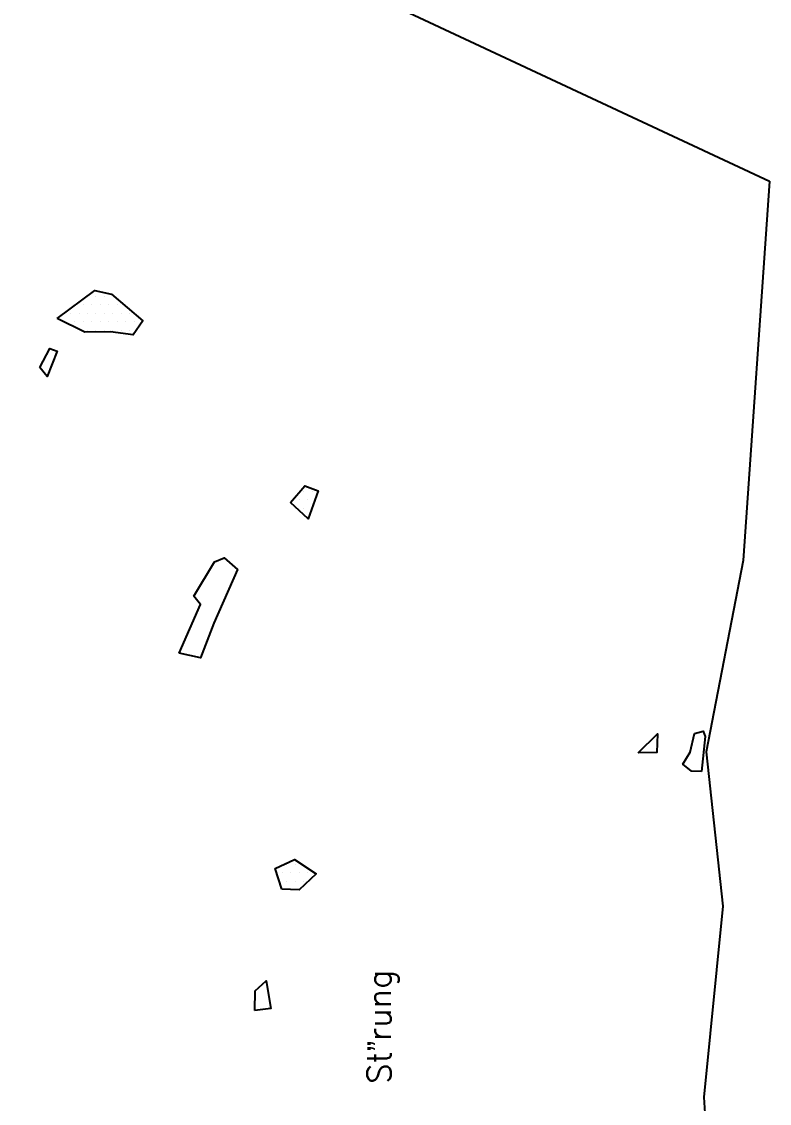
# Model space of a CAD drawing. Header units: metres. Extents: x -15 to -9.58, y -12.28 to -6.71.
# Drawn here: x -10.685 to -9.582, y -10.49 to -8.895 of the extents above; entities that cross this region are included whole.
import ezdxf

# ---------------------------------------------------------------- set-up
doc = ezdxf.new("R2010")
doc.units = ezdxf.units.M
doc.header["$LTSCALE"] = 25
doc.header["$MEASUREMENT"] = 0
doc.linetypes.add('STRICHPUNKTX2', pattern=[2, 1, -0.5, 0, -0.5])
doc.layers.get('0').update_dxf_attribs({"linetype": 'CONTINUOUS'})
for name, color, linetype in [('BEFUNDSCHRAFF', 1, 'CONTINUOUS'), ('GRABUNGSGRENZE', 3, 'STRICHPUNKTX2'), ('STEINE', 4, 'CONTINUOUS'), ('STEINESCHRAFF', 4, 'CONTINUOUS')]:
    doc.layers.add(name, color=color, linetype=linetype)
doc.styles.get("Standard").update_dxf_attribs({"font": 'txt.shx'})

# ---------------------------------------------------------------- blocks, each defined once
blk = doc.blocks.new('*X10')
at = {"color": 0}
for p, q in [((-1058.75, -930), (-1058.75, -930)), ((-1057.5, -930), (-1057.5, -930)), ((-1056.25, -930), (-1056.25, -930)), ((-1055, -930), (-1055, -930)), ((-1061.25, -932.5), (-1061.25, -932.5)), ((-1060, -932.5), (-1060, -932.5)), ((-1059.375, -931.25), (-1059.375, -931.25)), ((-1058.75, -932.5), (-1058.75, -932.5)), ((-1058.125, -931.25), (-1058.125, -931.25)), ((-1057.5, -932.5), (-1057.5, -932.5)), ((-1056.875, -931.25), (-1056.875, -931.25)), ((-1056.25, -932.5), (-1056.25, -932.5)), ((-1055.625, -931.25), (-1055.625, -931.25)), ((-1055, -932.5), (-1055, -932.5)), ((-1054.375, -931.25), (-1054.375, -931.25)), ((-1053.75, -932.5), (-1053.75, -932.5)), ((-1052.5, -932.5), (-1052.5, -932.5)), ((-1061.875, -933.75), (-1061.875, -933.75)), ((-1060.625, -933.75), (-1060.625, -933.75)), ((-1059.375, -933.75), (-1059.375, -933.75)), ((-1058.125, -933.75), (-1058.125, -933.75)), ((-1056.875, -933.75), (-1056.875, -933.75)), ((-1055.625, -933.75), (-1055.625, -933.75)), ((-1054.375, -933.75), (-1054.375, -933.75)), ((-1053.125, -933.75), (-1053.125, -933.75)), ((-1051.875, -933.75), (-1051.875, -933.75)), ((-1058.75, -935), (-1058.75, -935)), ((-1057.5, -935), (-1057.5, -935)), ((-1056.25, -935), (-1056.25, -935)), ((-1055, -935), (-1055, -935)), ((-1053.75, -935), (-1053.75, -935)), ((-1052.5, -935), (-1052.5, -935)), ((-1026.875, -958.75), (-1026.875, -958.75)), ((-1025.625, -958.75), (-1025.625, -958.75)), ((-1027.5, -960), (-1027.5, -960)), ((-1026.875, -961.25), (-1026.875, -961.25)), ((-1026.25, -960), (-1026.25, -960)), ((-1026.25, -962.5), (-1026.25, -962.5))]:
    blk.add_line(p, q, dxfattribs=at)
blk = doc.blocks.new('*X11')
at = {"color": 0}
for p, q in [((-1029.375, -1013.75), (-1029.375, -1013.75)), ((-1028.125, -1013.75), (-1028.125, -1013.75)), ((-1030, -1015), (-1030, -1015)), ((-1028.75, -1015), (-1028.75, -1015)), ((-1027.5, -1015), (-1027.5, -1015)), ((-1026.25, -1015), (-1026.25, -1015)), ((-1029.375, -1016.25), (-1029.375, -1016.25)), ((-1028.125, -1016.25), (-1028.125, -1016.25)), ((-1026.875, -1016.25), (-1026.875, -1016.25))]:
    blk.add_line(p, q, dxfattribs=at)

msp = doc.modelspace()

# ---------------------------------------------------------------- linework, layer by layer
at = {"layer": 'GRABUNGSGRENZE', "flags": 128}
msp.add_lwpolyline([(-12.2077, -7.9019), (-9.5818, -9.1304), (-9.6205, -9.6894), (-9.6748, -9.9714), (-9.6503, -10.199), (-9.6786, -10.4804), (-9.659, -10.7962), (-9.6522, -11.6086), (-9.6927, -12.2822), (-10.79, -11.7643), (-12.5124, -10.9623)], dxfattribs=at)
at = {"layer": 'STEINE'}
for points in [[(-10.6321, -9.3328), (-10.5765, -9.2914), (-10.5521, -9.2968), (-10.5058, -9.3363), (-10.5199, -9.357), (-10.5535, -9.3524), (-10.5912, -9.3528), (-10.6321, -9.3328)], [(-10.6577, -9.4048), (-10.643, -9.377), (-10.6324, -9.3807), (-10.6472, -9.4182), (-10.6577, -9.4048)], [(-10.2883, -9.6041), (-10.267, -9.5795), (-10.2472, -9.5869), (-10.2621, -9.628), (-10.2883, -9.6041)], [(-10.4522, -9.8258), (-10.4206, -9.7545), (-10.4306, -9.7421), (-10.4002, -9.6916), (-10.3859, -9.6857), (-10.3662, -9.7028), (-10.4011, -9.7818), (-10.4208, -9.8329), (-10.4522, -9.8258)], [(-9.7752, -9.9729), (-9.7467, -9.9448), (-9.7477, -9.9723), (-9.7752, -9.9729)], [(-9.6819, -10.0003), (-9.6966, -10.0001), (-9.7092, -9.9897), (-9.6987, -9.972), (-9.6922, -9.9446), (-9.6794, -9.9412), (-9.6765, -9.9489), (-9.6819, -10.0003)], [(-10.3007, -10.1737), (-10.3109, -10.1435), (-10.2821, -10.1302), (-10.2504, -10.1515), (-10.2752, -10.1751), (-10.3007, -10.1737)], [(-10.3406, -10.353), (-10.3402, -10.3239), (-10.3242, -10.3089), (-10.3171, -10.3498), (-10.3406, -10.353)]]:
    msp.add_lwpolyline(points, dxfattribs=at)

# ---------------------------------------------------------------- block references
at = {"layer": 'STEINESCHRAFF', "xscale": 0.01, "yscale": 0.01, "zscale": 0.01}
for name in ['*X10', '*X11']:
    msp.add_blockref(name, (0, 0), dxfattribs=at)

# ---------------------------------------------------------------- texts
at = {"layer": 'BEFUNDSCHRAFF'}
msp.add_text('St”rung', height=0.035, rotation=90, dxfattribs=at).set_placement((-10.1399, -10.4609))

doc.saveas('drawing.dxf')
